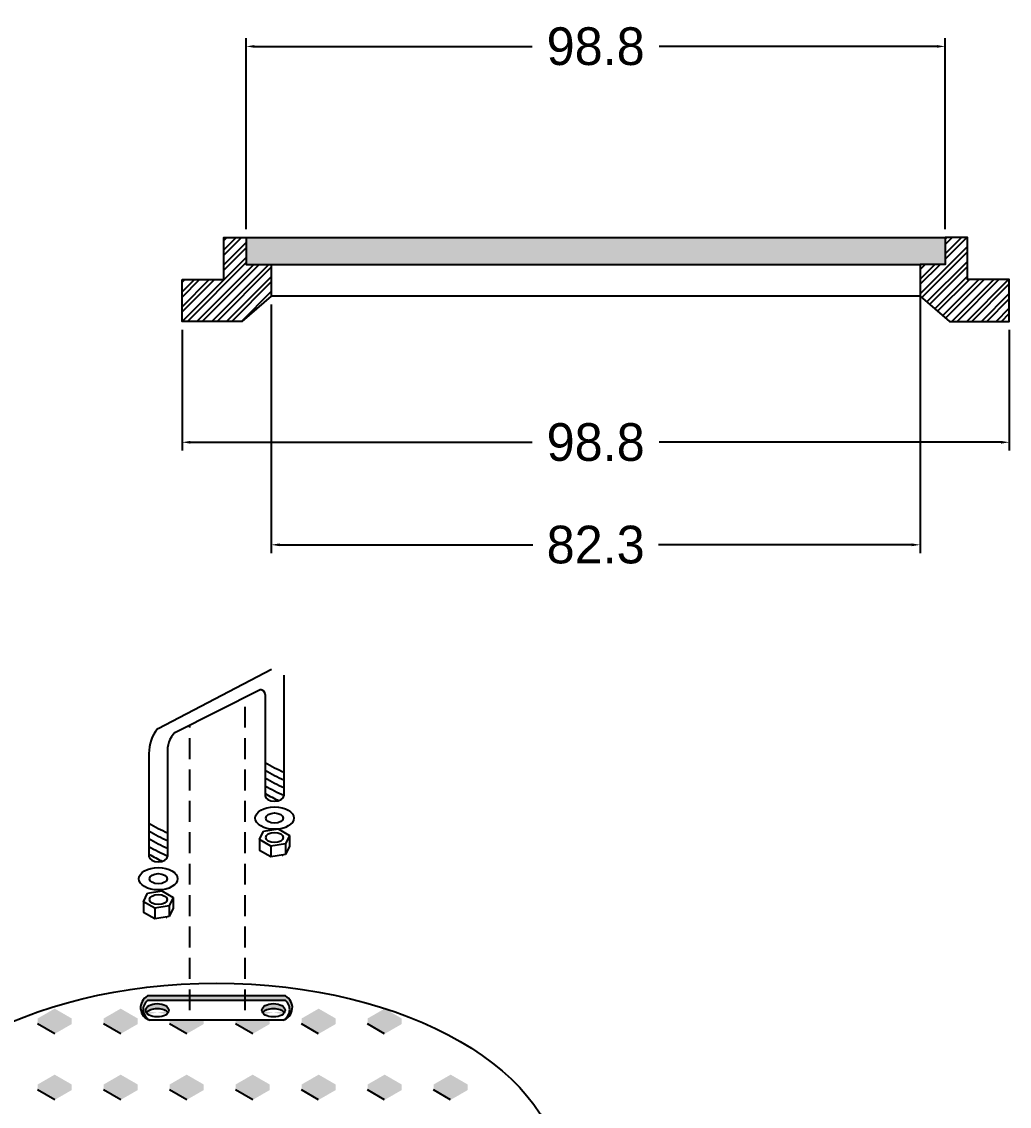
# Model space of a CAD drawing. Header units: centimetres. Extents: x 96 to 420531, y -3168 to 2218.
# Drawn here: x 1068.1 to 1304, y 361.1 to 620.1 of the extents above; entities that cross this region are included whole.
import ezdxf

# ---------------------------------------------------------------- set-up
doc = ezdxf.new("R2010")
doc.units = ezdxf.units.CM
doc.header["$LTSCALE"] = 10
doc.header["$MEASUREMENT"] = 0
doc.linetypes.add('DASHED', pattern=[0.75, 0.5, -0.25])
doc.layers.get('0').update_dxf_attribs({"linetype": 'CONTINUOUS'})
doc.layers.get('DEFPOINTS').update_dxf_attribs({"color": 2, "linetype": 'CONTINUOUS'})
for name, color, linetype in [('DIM', 7, 'CONTINUOUS'), ('HERRAJE', 13, 'CONTINUOUS'), ('PUNTEADA', 7, 'DASHED'), ('TAPA', 120, 'CONTINUOUS')]:
    doc.layers.add(name, color=color, linetype=linetype)
doc.styles.get("Standard").update_dxf_attribs({"font": ''})
doc.styles.get('Standard').set_extended_font_data('Zurich Ex BT')
doc.dimstyles.get("Standard").update_dxf_attribs({"dimtxt": 9, "dimasz": 2, "dimexe": 2, "dimexo": 2, "dimgap": 0.09, "dimtad": 0, "dimtih": 1, "dimtoh": 1, "dimzin": 0, "dimdsep": 46, "dimtxsty": 'Standard', "dimcen": 0.09, "dimadec": 0, "dimazin": 0, "dimtfac": 1, "dimtofl": 0, "dimtmove": 0, "dimatfit": 3, "dimfxl": 0, "dimtolj": 1, "dimtzin": 0, "dimarcsym": 0})
pattern_1 = [(45, (-248.1278848359325, 263.9512312240959), (-1.767766952966369, 1.767766952966369), []), (45, (-248.1278848359325, 265.2012312240959), (-1.767766952966369, 1.767766952966369), [])]

# ---------------------------------------------------------------- blocks, each defined once
blk = doc.blocks.new('*D42')
at = {"layer": 'DEFPOINTS', "color": 0}
for p in [(1106.437765950617, 548.5343397905581), (1304.037765950616, 548.5343397905581), (1304.037765950616, 519.6547730751245)]:
    blk.add_point(p, dxfattribs=at)
at = {"layer": 'DIM', "color": 0, "lineweight": -2}
for p, q in [((1106.437765950617, 546.5343397905581), (1106.437765950617, 517.6547730751245)), ((1304.037765950616, 546.5343397905581), (1304.037765950616, 517.6547730751245)), ((1108.437765950617, 519.6547730751245), (1190.100986289599, 519.6547730751245)), ((1302.037765950616, 519.6547730751245), (1220.374545611633, 519.6547730751245))]:
    blk.add_line(p, q, dxfattribs=at)
at = {"layer": 'DIM', "color": 0}
for points in [[(1108.437765950617, 519.9881064084578), (1108.437765950617, 519.3214397417911), (1106.437765950617, 519.6547730751245)], [(1302.037765950616, 519.9881064084578), (1302.037765950616, 519.3214397417911), (1304.037765950616, 519.6547730751245)]]:
    blk.add_solid(points, dxfattribs=at)
at = {"layer": 'DIM', "color": 0, "insert": (1205.237765950616, 519.6547730751245), "char_height": 9, "attachment_point": 5}
blk.add_mtext('\\A1;98.8', dxfattribs=at)
blk = doc.blocks.new('*D43')
at = {"layer": 'DEFPOINTS', "color": 0}
for p in [(1282.737765950616, 558.3343397905583), (1127.737765950616, 554.5343397905581), (1282.737765950616, 495.169756283196)]:
    blk.add_point(p, dxfattribs=at)
at = {"layer": 'DIM', "color": 0, "lineweight": -2}
for p, q in [((1282.737765950616, 556.3343397905583), (1282.737765950616, 493.169756283196)), ((1127.737765950616, 552.5343397905581), (1127.737765950616, 493.169756283196)), ((1129.737765950616, 495.169756283196), (1190.213867645532, 495.169756283196)), ((1280.737765950616, 495.169756283196), (1220.261664255701, 495.169756283196))]:
    blk.add_line(p, q, dxfattribs=at)
at = {"layer": 'DIM', "color": 0}
for points in [[(1129.737765950616, 495.5030896165293), (1129.737765950616, 494.8364229498627), (1127.737765950616, 495.169756283196)], [(1280.737765950616, 495.5030896165293), (1280.737765950616, 494.8364229498627), (1282.737765950616, 495.169756283196)]]:
    blk.add_solid(points, dxfattribs=at)
at = {"layer": 'DIM', "color": 0, "insert": (1205.237765950616, 495.169756283196), "char_height": 9, "attachment_point": 5}
blk.add_mtext('\\A1;82.3', dxfattribs=at)
blk = doc.blocks.new('*D44')
at = {"layer": 'DEFPOINTS', "color": 0}
for p in [(1288.737765950616, 614.1803902766678), (1121.737765950616, 568.5343397905581), (1288.737765950616, 568.5343397905581)]:
    blk.add_point(p, dxfattribs=at)
at = {"layer": 'DIM', "color": 0, "lineweight": -2}
for p, q in [((1121.737765950616, 570.5343397905581), (1121.737765950616, 616.1803902766678)), ((1123.737765950616, 614.1803902766678), (1190.100986289599, 614.1803902766678)), ((1286.737765950616, 614.1803902766678), (1220.374545611633, 614.1803902766678)), ((1288.737765950616, 570.5343397905581), (1288.737765950616, 616.1803902766678))]:
    blk.add_line(p, q, dxfattribs=at)
at = {"layer": 'DIM', "color": 0}
for points in [[(1123.737765950616, 614.5137236100012), (1123.737765950616, 613.8470569433345), (1121.737765950616, 614.1803902766678)], [(1286.737765950616, 614.5137236100012), (1286.737765950616, 613.8470569433345), (1288.737765950616, 614.1803902766678)]]:
    blk.add_solid(points, dxfattribs=at)
at = {"layer": 'DIM', "color": 0, "insert": (1205.237765950616, 614.1803902766678), "char_height": 9, "attachment_point": 5}
blk.add_mtext('\\A1;98.8', dxfattribs=at)

msp = doc.modelspace()

# ---------------------------------------------------------------- hatches: boundary and pattern name
at = {"layer": 'HERRAJE'}
h = msp.add_hatch(dxfattribs=at)
h.set_pattern_fill('STEEL', color=256, scale=20, style=0)
h.set_pattern_definition(pattern_1)
h.paths.add_polyline_path([(1116.437765950617, 558.5343397905581), (1106.437765950617, 558.5343397905581), (1106.437765950617, 548.5343397905581), (1120.737765950616, 548.5343397905581), (1127.737765950616, 554.5343397905581), (1127.737765950616, 562.1343397905584), (1121.737765950616, 562.1343397905584), (1121.737765950616, 568.5343397905581), (1116.437765950617, 568.5343397905581)])
h = msp.add_hatch(dxfattribs=at)
h.set_pattern_fill('STEEL', color=256, scale=20, style=0)
h.set_pattern_definition(pattern_1)
h.paths.add_polyline_path([(1294.037765950616, 558.5343397905581), (1294.037765950616, 568.5343397905581), (1288.737765950616, 568.5343397905581), (1288.737765950616, 562.1343397905584), (1282.737765950616, 562.1343397905584), (1282.737765950616, 554.534339790559), (1289.737765950613, 548.5343397905581), (1304.037765950616, 548.5343397905581), (1304.037765950616, 558.5343397905581)])
h = msp.add_hatch(color=256, dxfattribs=at)
h.paths.add_polyline_path([(1121.508895424486, 387.4374778613828), (1108.308999704575, 387.4374778613828), (1108.308999704575, 386.3925878934551), (1121.508895424486, 386.3925878934551)])
edge = h.paths.add_edge_path(flags=17)
edge.add_ellipse((1128.287765043518, 384.0191848830491), major_axis=(2.769059356796542, -6.782239355899826e-16), ratio=0.5773502691897137, start_angle=338.8779914872865, end_angle=561.1220085127135)
edge.add_ellipse((1128.287765043518, 382.8669729598651), major_axis=(2.769059356796542, -6.782239355899826e-16), ratio=0.5773502691897137, start_angle=21.122008512408172, end_angle=158.8779914875918, ccw=False)
h.paths.add_polyline_path([(1131.118970400552, 387.4374778613828), (1121.508895424486, 387.4374778613828), (1121.508895424486, 386.3925878934551), (1131.118970400552, 386.3925878934551, -0.5593674326243231), (1130.518070637918, 381.64168082386, 0.6744790471970564)])
h.paths.add_polyline_path([(1098.212018075777, 386.3925878934551), (1108.308999704575, 386.3925878934551), (1108.308999704575, 387.4374778613828), (1098.212018075777, 387.4374778613828, 0.6744790471974231), (1098.812917838419, 381.6416808238582, -0.5593674326245978)])
edge = h.paths.add_edge_path(flags=17)
edge.add_ellipse((1100.523909621828, 384.0191848830491), major_axis=(2.769059356796542, -6.782239355899826e-16), ratio=0.5773502691897137, start_angle=338.8779914872864, end_angle=561.1220085127137)
edge.add_ellipse((1100.523909621828, 382.8669729598651), major_axis=(2.769059356796542, -6.782239355899826e-16), ratio=0.5773502691897137, start_angle=21.122008512408172, end_angle=158.8779914875918, ccw=False)
at = {"layer": 'TAPA'}
h = msp.add_hatch(dxfattribs=at)
h.set_pattern_fill('DOTS', color=256, scale=20, style=0)
h.set_pattern_definition([(0, (-2252.676947262938, -3546.12262930038), (0.625, 1.25), [0, -1.25])])
h.paths.add_polyline_path([(1121.737765950616, 568.5343397905581), (1121.737765950616, 562.1343397905584), (1127.737765950616, 562.1343397905584), (1282.737765950616, 562.1343397905584), (1288.737765950616, 562.1343397905584), (1288.737765950616, 568.5343397905581)])
for color, points in [(254, [(1076.022797770405, 384.4149720220903), (1071.927450262192, 382.0505220358009), (1076.022797770398, 379.6860720495106), (1080.118145278611, 382.0505220358009)]), (254, [(1091.785797679004, 384.4149720220903), (1087.69045017079, 382.0505220358009), (1091.785797679004, 379.6860720495106), (1095.88114518721, 382.0505220358009)]), (254, [(1139.074797404792, 384.4149720220903), (1134.979449896586, 382.0505220358009), (1139.074797404792, 379.6860720495106), (1143.170144912998, 382.0505220358009)]), (254, [(1154.83779731339, 384.4149720220903), (1150.742449805177, 382.0505220358009), (1154.83779731339, 379.6860720495106), (1158.933144821603, 382.0505220358009)]), (251, [(1080.118145278611, 380.7516878460146), (1080.118145278611, 382.0505220358009), (1076.022797770398, 379.6860720495115), (1071.927450262192, 382.0505220358009), (1071.927450262192, 380.7516878460146), (1076.022797770398, 378.3872378597252)]), (251, [(1095.88114518721, 380.7516878460146), (1095.88114518721, 382.0505220358009), (1091.785797679004, 379.6860720495115), (1087.69045017079, 382.0505220358009), (1087.69045017079, 380.7516878460146), (1091.785797679004, 378.3872378597252)]), (251, [(1104.161583830697, 381.6416808238591), (1103.453450079389, 381.6416808238591), (1103.453450079389, 380.7516878460146), (1107.548797587595, 378.3872378597252), (1111.644145095808, 380.7516878460146), (1111.644145095808, 381.6416808238591), (1110.936011344493, 381.6416808238591), (1107.548797587595, 379.6860720495115)]), (254, [(1110.936011344493, 381.6416808238591), (1104.161583830697, 381.6416808238591), (1107.548797587595, 379.6860720495106)]), (251, [(1127.407145004407, 381.64168082386), (1126.699011253098, 381.64168082386), (1123.311797496201, 379.6860720495115), (1119.924583739295, 381.64168082386), (1119.216449987987, 381.6416808238591), (1119.216449987987, 380.7516878460146), (1123.311797496193, 378.3872378597252), (1127.407145004407, 380.7516878460146)]), (254, [(1126.699011253098, 381.64168082386), (1119.924583739295, 381.6416808238591), (1123.311797496201, 379.6860720495106)]), (251, [(1143.170144913005, 380.7516878460146), (1143.170144913005, 382.0505220358009), (1139.074797404792, 379.6860720495115), (1134.979449896586, 382.0505220358009), (1134.979449896586, 380.7516878460146), (1139.074797404792, 378.3872378597252)]), (251, [(1158.933144821603, 380.7516878460146), (1158.933144821603, 382.0505220358009), (1154.83779731339, 379.6860720495115), (1150.742449805184, 382.0505220358009), (1150.742449805184, 380.7516878460146), (1154.83779731339, 378.3872378597252)]), (254, [(1076.022797770405, 368.6519721134928), (1071.927450262192, 366.2875221272034), (1076.022797770398, 363.9230721409131), (1080.118145278611, 366.2875221272034)]), (254, [(1091.785797679004, 368.6519721134928), (1087.69045017079, 366.2875221272034), (1091.785797679004, 363.9230721409131), (1095.88114518721, 366.2875221272034)]), (254, [(1107.548797587595, 368.6519721134928), (1103.453450079389, 366.2875221272034), (1107.548797587595, 363.9230721409131), (1111.644145095808, 366.2875221272034)]), (254, [(1123.311797496201, 368.6519721134928), (1119.216449987987, 366.2875221272034), (1123.311797496201, 363.9230721409131), (1127.407145004407, 366.2875221272034)]), (254, [(1139.074797404792, 368.6519721134928), (1134.979449896586, 366.2875221272034), (1139.074797404792, 363.9230721409131), (1143.170144912998, 366.2875221272034)]), (254, [(1154.83779731339, 368.6519721134928), (1150.742449805177, 366.2875221272034), (1154.83779731339, 363.9230721409131), (1158.933144821603, 366.2875221272034)]), (254, [(1170.600797221989, 368.6519721134928), (1166.505449713783, 366.2875221272034), (1170.600797221989, 363.9230721409131), (1174.696144730195, 366.2875221272034)]), (251, [(1080.118145278611, 364.9886879374171), (1080.118145278611, 366.2875221272034), (1076.022797770398, 363.923072140914), (1071.927450262192, 366.2875221272034), (1071.927450262192, 364.9886879374171), (1076.022797770398, 362.6242379511277)]), (251, [(1095.88114518721, 364.9886879374171), (1095.88114518721, 366.2875221272034), (1091.785797679004, 363.923072140914), (1087.69045017079, 366.2875221272034), (1087.69045017079, 364.9886879374171), (1091.785797679004, 362.6242379511277)]), (251, [(1111.644145095808, 364.9886879374171), (1111.644145095808, 366.2875221272034), (1107.548797587595, 363.923072140914), (1103.453450079389, 366.2875221272034), (1103.453450079389, 364.9886879374171), (1107.548797587595, 362.6242379511277)]), (251, [(1127.407145004407, 364.9886879374171), (1127.407145004407, 366.2875221272034), (1123.311797496201, 363.923072140914), (1119.216449987987, 366.2875221272034), (1119.216449987987, 364.9886879374171), (1123.311797496193, 362.6242379511277)]), (251, [(1143.170144913005, 364.9886879374171), (1143.170144913005, 366.2875221272034), (1139.074797404792, 363.923072140914), (1134.979449896586, 366.2875221272034), (1134.979449896586, 364.9886879374171), (1139.074797404792, 362.6242379511277)]), (251, [(1158.933144821603, 364.9886879374171), (1158.933144821603, 366.2875221272034), (1154.83779731339, 363.923072140914), (1150.742449805184, 366.2875221272034), (1150.742449805184, 364.9886879374171), (1154.83779731339, 362.6242379511277)]), (251, [(1174.696144730195, 364.9886879374171), (1174.696144730195, 366.2875221272034), (1170.600797221989, 363.923072140914), (1166.505449713783, 366.2875221272034), (1166.505449713783, 364.9886879374171), (1170.600797221989, 362.6242379511277)])]:
    msp.add_hatch(color=color, dxfattribs=at).paths.add_polyline_path(points)

# ---------------------------------------------------------------- linework, layer by layer
at = {"color": 251}
for p, q in [((1100.767362948194, 451.2740817264612), (1127.829916382652, 465.4400141865653)), ((1130.748929977141, 464.05425505946), (1130.748929977141, 435.2532603963009)), ((1104.758966606802, 450.3863067819502), (1125.11912713448, 460.5978131003585)), ((1126.313506762628, 459.4102697253584), (1126.313506762628, 435.2532603963009)), ((1098.549651340938, 445.3353195733389), (1098.549651340938, 420.7672288378344)), ((1102.98507455545, 445.3353195733443), (1102.98507455545, 420.7672288378344)), ((1103.215897537033, 387.4374778613828), (1103.209996752972, 387.4408846806537))]:
    msp.add_line(p, q, dxfattribs=at)
for p, q in [((1124.967331048982, 424.7655431625672), (1125.938468326276, 426.7602675026228)), ((1127.669004509422, 423.2057312629213), (1124.967331048982, 424.7655431625672)), ((1124.967331048982, 424.7655431625672), (1124.967331048982, 422.1993861300789)), ((1125.938468326276, 426.7602675026228), (1129.393432230347, 427.3209538710871)), ((1129.393432230347, 427.3209538710871), (1132.09510569078, 425.7611419714422)), ((1132.09510569078, 425.7611419714422), (1131.123968413485, 423.7664176313874)), ((1132.09510569078, 425.7611419714422), (1132.09510569078, 423.1949849389548)), ((1127.669004509422, 420.6395742304339), (1124.967331048982, 422.1993861300789)), ((1131.123968413485, 423.7664176313874), (1127.669004509422, 423.2057312629213)), ((1127.669004509422, 423.2057312629213), (1127.669004509422, 420.6395742304339)), ((1131.123968413485, 423.7664176313874), (1131.123968413485, 421.2002605988991)), ((1132.09510569078, 423.1949849389548), (1131.123968413485, 421.2002605988991)), ((1131.123968413485, 421.2002605988991), (1127.669004509422, 420.6395742304339)), ((1097.20347562735, 409.9565583447611), (1098.174612904644, 411.9512826848159)), ((1098.174612904644, 411.9512826848159), (1101.629576808715, 412.5119690532811)), ((1101.629576808715, 412.5119690532811), (1104.331250269148, 410.9521571536352)), ((1099.905149087783, 408.3967464451152), (1097.20347562735, 409.9565583447611)), ((1097.20347562735, 409.9565583447611), (1097.20347562735, 407.3904013122728)), ((1104.331250269148, 410.9521571536352), (1103.360112991861, 408.9574328135814)), ((1104.331250269148, 410.9521571536352), (1104.331250269148, 408.3860001211478)), ((1099.905149087783, 405.830589412627), (1097.20347562735, 407.3904013122728)), ((1103.360112991861, 408.9574328135814), (1099.905149087783, 408.3967464451152)), ((1099.905149087783, 408.3967464451152), (1099.905149087783, 405.830589412627)), ((1103.360112991861, 408.9574328135814), (1103.360112991861, 406.3912757810931)), ((1104.331250269148, 408.3860001211478), (1103.360112991861, 406.3912757810931)), ((1103.360112991861, 406.3912757810931), (1099.905149087783, 405.830589412627))]:
    msp.add_line(p, q)
for centre, radius, start, end in [((1125.068683692625, 459.3526799689935), 1.246154507133751, 2.648809294625737, 87.6800740295353), ((1107.460734850705, 445.5584680763704), 8.913877078605669, 140.1183424565682, 181.4344827866702), ((1109.103647216507, 446.0234810837674), 6.15715012591343, 134.8806046820247, 186.4171415182961)]:
    msp.add_arc(centre, radius, start, end, dxfattribs=at)
for centre, radius, start, end in [((1099.6834315167, 384.6609831323785), 3.142289053271461, 117.9215151922815, 253.9168731199674), ((1099.971431431826, 384.2016656055994), 2.809924523695165, 128.7660981003403, 245.6510099799996), ((1129.64755695963, 384.6609831323794), 3.142289053271461, 286.0831268800326, 62.07848480771847), ((1129.359557044503, 384.2016656056003), 2.809924523695165, 294.3489900200004, 51.23390189965966)]:
    msp.add_arc(centre, radius, start, end)
for centre, major_axis, ratio, start_param, end_param in [((1128.614635869584, 443.7540944847669), (-6.906665519473211, 3.748057309127604), 0.207527402567374, 1.345493026317332, 1.99506462490855), ((1128.531218369804, 441.9532327209563), (-6.906665519473211, 3.748057309127604), 0.207527402567374, 1.358184407616719, 2.007702003549829), ((1128.447800870017, 440.1523709571475), (-6.906665519473211, 3.748057309127604), 0.207527402567374, 1.370821786257915, 2.020393384849323), ((1128.36438337023, 438.3515091933377), (-6.906665519473211, 3.748057309127604), 0.207527402567374, 1.383407839174052, 2.033141538491334), ((1128.28096587045, 436.550647429528), (-6.906665519473211, 3.748057309127604), 0.207527402567374, 1.39594515701991, 1.870530991963669), ((1100.850780447901, 429.2680629263014), (-6.906665519473211, 3.748057309127604), 0.207527402567374, 1.345493026317332, 1.99506462490855), ((1100.767362948114, 427.4672011624898), (-6.906665519473211, 3.748057309127604), 0.207527402567374, 1.358184407616719, 2.007702003549829), ((1100.683945448334, 425.666339398681), (-6.906665519473211, 3.748057309127604), 0.207527402567374, 1.370821786257915, 2.020393384849323), ((1100.600527948547, 423.8654776348712), (-6.906665519473211, 3.748057309127604), 0.207527402567374, 1.383407839174052, 2.033141538491334), ((1100.51711044876, 422.0646158710615), (-6.906665519473211, 3.748057309127604), 0.207527402567374, 1.39594515701991, 1.870530991963669), ((1128.640678813099, 423.0987984882813), (-4.531463247326375, 2.459100400518621), 0.2075274025673741, 2.078102750689478, 2.133505278061679), ((1100.876823391467, 408.2898136704744), (-4.531463247326375, 2.459100400518621), 0.2075274025673741, 2.078102750689478, 2.133505278061679)]:
    msp.add_ellipse(centre, major_axis=major_axis, ratio=ratio, start_param=start_param, end_param=end_param)
for centre in [(1128.531218369884, 435.2532603963009), (1100.767362948194, 420.7672288378344)]:
    msp.add_ellipse(centre, major_axis=(-2.217711607256011, 0), ratio=0.5773502691895378, start_param=0, end_param=3.141592653589793, dxfattribs=at)
for centre, major_axis, ratio in [((1128.531218369935, 429.9215136598832), (-4.627620147888673, 0), 0.5773502691896415), ((1128.531218369935, 429.9215136598832), (-2.095258443149763, 0), 0.5773502691896103), ((1128.531218369884, 425.2633425670037), (-2.095258443149763, 0), 0.5773502691896103), ((1128.531218369884, 425.2633425670037), (-2.095258443149763, 0), 0.5773502691896103), ((1128.531218369884, 425.2633425670037), (-2.095258443149763, 0), 0.5773502691896103), ((1100.767362948252, 415.4354821014167), (-4.627620147888673, 0), 0.5773502691896415), ((1100.767362948252, 415.4354821014167), (-2.095258443149763, 0), 0.5773502691896103), ((1100.767362948252, 410.4543577491977), (-2.095258443149763, 0), 0.5773502691896103), ((1100.767362948252, 410.4543577491977), (-2.095258443149763, 0), 0.5773502691896103), ((1100.767362948252, 410.4543577491977), (-2.095258443149763, 0), 0.5773502691896103), ((1100.523909621828, 384.0191848830491), (2.769059356796541, -6.782239355899825e-16), 0.5773502691897137), ((1128.287765043518, 384.0191848830491), (2.769059356796541, -6.782239355899825e-16), 0.5773502691897137)]:
    msp.add_ellipse(centre, major_axis=major_axis, ratio=ratio)
at = {"extrusion": (0, 0, -1)}
for centre in [(1100.523909621828, 382.866972959866), (1128.287765043518, 382.866972959866)]:
    msp.add_ellipse(centre, major_axis=(2.769059356796541, -6.782239355899825e-16), ratio=0.5773502691897137, start_param=3.510241246765586, end_param=5.914536714003793, dxfattribs=at)
at = {"layer": 'HERRAJE'}
for p, q in [((1121.737765950616, 568.5343397905581), (1288.737765950616, 568.5343397905581)), ((1127.737765950616, 562.1343397905584), (1282.737765950616, 562.1343397905584)), ((1282.737765950616, 554.5343397905581), (1127.737765950616, 554.5343397905581)), ((1131.118970400552, 387.4374778613828), (1098.212018075777, 387.4374778613828)), ((1131.118970400552, 386.3925878934551), (1098.212018075777, 386.3925878934551)), ((1130.518070637918, 381.64168082386), (1098.812917838419, 381.6416808238591))]:
    msp.add_line(p, q, dxfattribs=at)
for points in [[(1106.437765950617, 558.5343397905581), (1116.437765950617, 558.5343397905581), (1116.437765950617, 568.5343397905581), (1121.737765950616, 568.5343397905581), (1121.737765950616, 562.1343397905584), (1127.737765950616, 562.1343397905584), (1127.737765950616, 554.5343397905581), (1120.737765950616, 548.5343397905581), (1106.437765950617, 548.5343397905581)], [(1288.737765950616, 568.5343397905581), (1288.737765950616, 562.1343397905584), (1282.737765950616, 562.1343397905584), (1282.737765950616, 554.5343397905581), (1289.737765950616, 548.5343397905581), (1304.037765950616, 548.5343397905581), (1304.037765950616, 558.5343397905581), (1294.037765950616, 558.5343397905581), (1294.037765950616, 568.5343397905581)]]:
    msp.add_lwpolyline(points, close=True, dxfattribs=at)
at = {"layer": 'PUNTEADA'}
for p, q in [((1121.508895424486, 384.0191848830491), (1121.508895424486, 458.7871248266883)), ((1108.308999704575, 384.0191848830491), (1108.308999704575, 452.1668028325175))]:
    msp.add_line(p, q, dxfattribs=at)
at = {"layer": 'TAPA', "color": 251}
for p, q in [((1076.022797770398, 378.3872378597243), (1071.927450262192, 380.7516878460146)), ((1091.785797679004, 378.3872378597243), (1087.69045017079, 380.7516878460146)), ((1107.548797587595, 378.3872378597243), (1103.453450079389, 380.7516878460146)), ((1123.311797496201, 378.3872378597243), (1119.216449987987, 380.7516878460146)), ((1139.074797404792, 378.3872378597243), (1134.979449896586, 380.7516878460146)), ((1154.83779731339, 378.3872378597243), (1150.742449805184, 380.7516878460146)), ((1076.022797770398, 362.6242379511268), (1071.927450262192, 364.9886879374162)), ((1091.785797679004, 362.6242379511268), (1087.69045017079, 364.9886879374162)), ((1107.548797587595, 362.6242379511268), (1103.453450079389, 364.9886879374162)), ((1123.311797496201, 362.6242379511268), (1119.216449987987, 364.9886879374162)), ((1139.074797404792, 362.6242379511268), (1134.979449896586, 364.9886879374162)), ((1154.83779731339, 362.6242379511268), (1150.742449805184, 364.9886879374162)), ((1170.600797221989, 362.6242379511268), (1166.505449713783, 364.9886879374162))]:
    msp.add_line(p, q, dxfattribs=at)
at = {"layer": 'TAPA'}
msp.add_ellipse((1114.649290659094, 342.9971361941843), major_axis=(-82.30000000000005, 0), ratio=0.5773502691896243, dxfattribs=at)

# ---------------------------------------------------------------- dimensions: what is measured, and where the dimension line sits
at = {"layer": 'DIM'}
for base, p1, p2, text, picture, middle in [((1288.737765950616, 614.1803902766678), (1121.737765950616, 568.5343397905581), (1288.737765950616, 568.5343397905581), '98.8', '*D44', (1205.237765950616, 614.1803902766678)), ((1282.737765950616, 495.169756283196), (1127.737765950616, 554.5343397905581), (1282.737765950616, 558.3343397905583), '82.3', '*D43', (1205.237765950616, 495.169756283196)), ((1304.037765950616, 519.6547730751245), (1106.437765950617, 548.5343397905581), (1304.037765950616, 548.5343397905581), '98.8', '*D42', (1205.237765950616, 519.6547730751245))]:
    dim = msp.add_linear_dim(base=base, p1=p1, p2=p2, text=text, dimstyle='Standard', dxfattribs=at)
    dim.commit()
    dim.dimension.update_dxf_attribs({"geometry": picture, "text_midpoint": middle})

doc.saveas('drawing.dxf')
